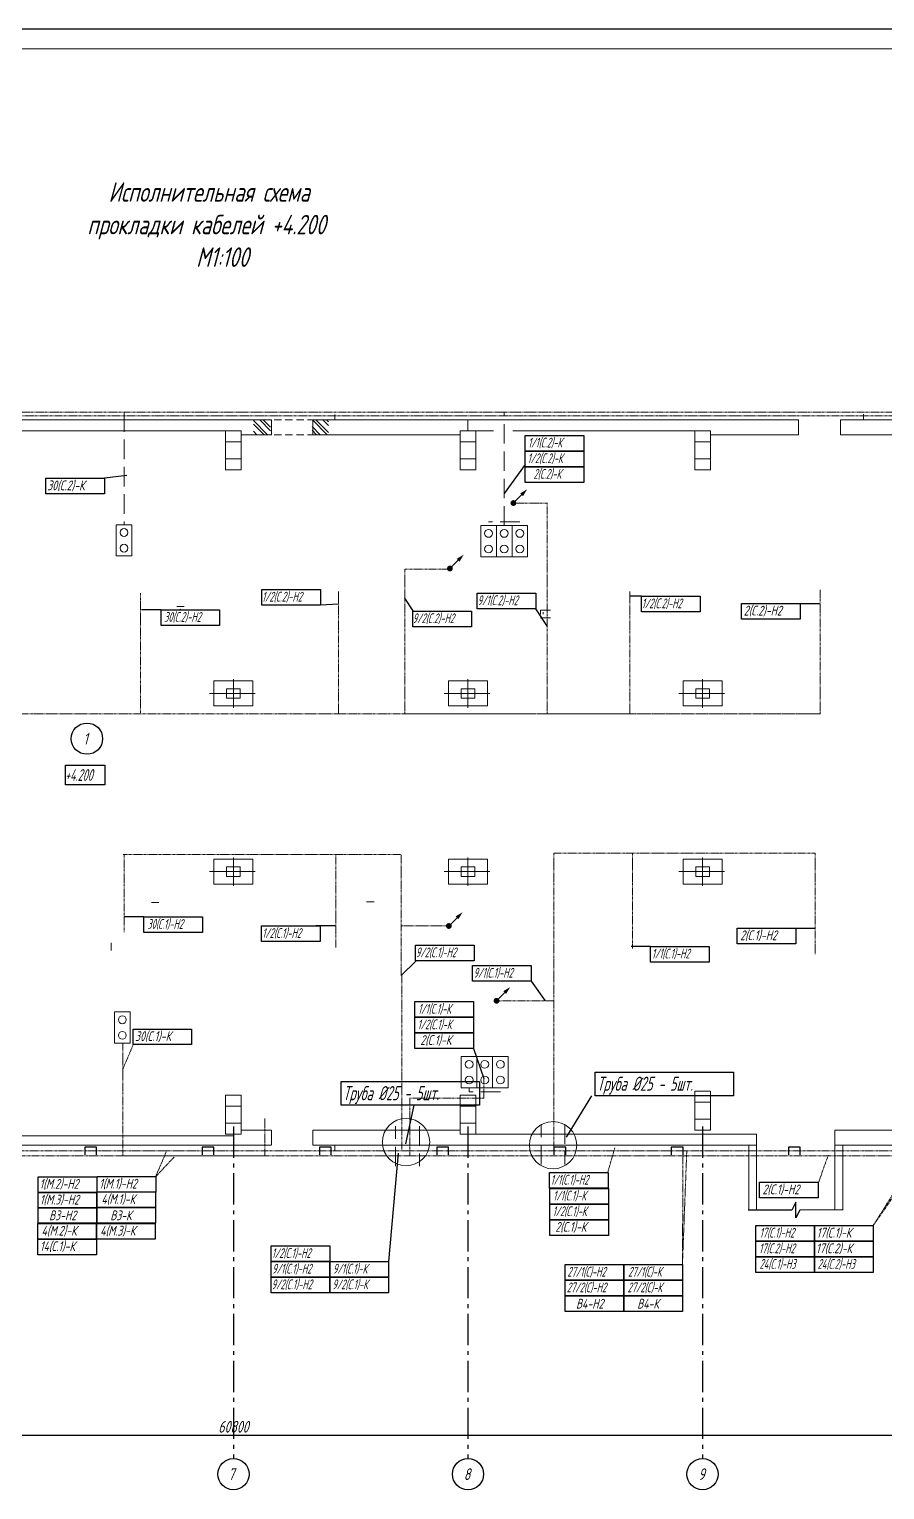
# Model space of a CAD drawing. Header units: millimetres. Extents: x -14296 to 10264, y -13087 to -5602.
# Drawn here: x -7569 to -7350.2, y -6954.9 to -6581.1 of the extents above; entities that cross this region are included whole.
import ezdxf

# ---------------------------------------------------------------- set-up
doc = ezdxf.new("R2010")
doc.units = ezdxf.units.MM
for name, pattern in [('CENTER2', [1.125, 0.75, -0.125, 0.125, -0.125]), ('gost5', [7, 5, -2, 0]), ('gost6', [12, 8, -1.5, 1, -1.5]), ('HIDDEN2', [4.7625, 3.175, -1.5875]), ('PHANTOM2', [1.25, 0.625, -0.125, 0.125, -0.125, 0.125, -0.125])]:
    doc.linetypes.add(name, pattern=pattern)
for name, color, linetype, lineweight in [('КаБель контрольный (Вновь)', 142, 'gost5', 15), ('КаБель силовой (Вновь)', 1, 'Continuous', 15), ('Линия выноска', 137, 'Continuous', 25), ('Осевая', 4, 'gost6', 25), ('Размерная', 4, 'Continuous', 25), ('Рамка толстая', 7, 'Continuous', 15), ('Рамка тонкая', 5, 'Continuous', 25), ('Строительный', 251, 'Continuous', 13), ('Текст', 7, 'Continuous', 20), ('Технологическое', 156, 'Continuous', 18), ('Эл. аппараты (Вновь)', 93, 'Continuous', 15), ('ЭлектрооБорудование (Вновь)', 160, 'Continuous', 15)]:
    doc.layers.add(name, color=color, linetype=linetype, lineweight=lineweight)
doc.styles.add('Simplex', font='simplex.shx', dxfattribs={"width": 0.7, "oblique": 15})

msp = doc.modelspace()

# ---------------------------------------------------------------- hatches: boundary and pattern name
at = {"layer": 'КаБель силовой (Вновь)', "true_color": 0x000000}
for points in [[(-7445.93391, -6702.39112, 1), (-7444.43391, -6702.39112, 1)], [(-7462.17057, -6719.14496, 1), (-7460.67057, -6719.14496, 1)], [(-7462.43654, -6810.63322, 1), (-7460.93654, -6810.63322, 1)], [(-7450.24513, -6829.7743, 1), (-7448.74513, -6829.7743, 1)]]:
    msp.add_hatch(color=18, dxfattribs=at).paths.add_polyline_path(points)

# ---------------------------------------------------------------- linework, layer by layer
at = {"layer": 'КаБель контрольный (Вновь)', "color": 18, "true_color": 0x000000}
for p, q in [((-7544.7677, -6679.13291), (-7544.7677, -6707.93291)), ((-7447.53409, -6708.15942), (-7447.53409, -6679.3237)), ((-7443.53409, -6707.15942), (-7451.53409, -6707.15942)), ((-7456.50262, -6853.03931), (-7456.50262, -6852.03931)), ((-7448.50262, -6853.03931), (-7456.50262, -6853.03931))]:
    msp.add_line(p, q, dxfattribs=at)
at = {"layer": 'КаБель контрольный (Вновь)', "color": 18, "linetype": 'PHANTOM2', "lineweight": 15, "true_color": 0x000000}
msp.add_line((-7721.98347, -6869.42002), (-7207.74666, -6869.42002), dxfattribs=at)
at = {"layer": 'КаБель силовой (Вновь)', "color": 18, "true_color": 0x000000}
for p, q in [((-7443.08757, -6700.28479), (-7445.20889, -6702.40611)), ((-7459.32423, -6717.03863), (-7461.44555, -6719.15995)), ((-7459.5902, -6808.52689), (-7461.71152, -6810.64821)), ((-7447.39879, -6827.66796), (-7449.52011, -6829.78928))]:
    msp.add_line(p, q, dxfattribs=at)
at = {"layer": 'КаБель силовой (Вновь)', "color": 18, "linetype": 'gost5', "true_color": 0x000000}
for p, q in [((-7475.30187, -6872.13407), (-7475.30187, -6861.88156)), ((-7469.22146, -6861.88156), (-7469.22146, -6872.13407)), ((-7438.06085, -6871.64048), (-7438.06085, -6861.38797)), ((-7431.98044, -6861.38797), (-7431.98044, -6871.64048))]:
    msp.add_line(p, q, dxfattribs=at)
at = {"layer": 'КаБель силовой (Вновь)', "color": 18, "linetype": 'PHANTOM2', "lineweight": 15, "true_color": 0x000000}
msp.add_line((-7756.1571, -6868.14524), (-7208.70775, -6868.14524), dxfattribs=at)
at = {"layer": 'КаБель силовой (Вновь)', "color": 18, "true_color": 0x000000}
for points in [[(-7443.44112, -6699.93123), (-7442.73402, -6700.63834), (-7441.67336, -6698.87057)], [(-7459.67778, -6716.68508), (-7458.97068, -6717.39218), (-7457.91002, -6715.62442)], [(-7459.94376, -6808.17333), (-7459.23665, -6808.88044), (-7458.17599, -6807.11267)], [(-7447.75234, -6827.31441), (-7447.04524, -6828.02152), (-7445.98458, -6826.25375)]]:
    msp.add_solid(points, dxfattribs=at)
at = {"layer": 'Линия выноска', "color": 18, "true_color": 0x000000}
for p, q in [((-7442.15094, -6692.52476), (-7447.53409, -6699.97034)), ((-7544.08712, -6695.36899), (-7549.7677, -6696.04956)), ((-7489.92068, -6728.29838), (-7494.50235, -6728.53077)), ((-7470.78431, -6730.01135), (-7472.93559, -6726.7553)), ((-7412.36815, -6726.23932), (-7415.36815, -6726.23932)), ((-7371.84969, -6728.09954), (-7366.84969, -6728.09954)), ((-7535.31316, -6729.72017), (-7540.31316, -6729.72017)), ((-7436.44052, -6734.02641), (-7439.45923, -6729.45747)), ((-7539.73807, -6808.29533), (-7544.73807, -6808.29533)), ((-7490.68038, -6810.61469), (-7495.68038, -6810.61469)), ((-7372.93837, -6811.19569), (-7367.93837, -6811.19569)), ((-7410.07373, -6815.86836), (-7415.07373, -6815.86836)), ((-7473.9104, -6823.33536), (-7470.09773, -6819.61131)), ((-7440.63622, -6824.78906), (-7437.04793, -6829.80706)), ((-7455.40457, -6841.99647), (-7452.71924, -6849.62477)), ((-7474.61226, -6868.77397), (-7477.14779, -6896.52066))]:
    msp.add_line(p, q, dxfattribs=at)
at = {"layer": 'Линия выноска', "color": 18, "linetype": 'PHANTOM2', "lineweight": 15, "true_color": 0x000000}
for p, q in [((-7545.12356, -6847.34515), (-7542.39829, -6840.97793)), ((-7536.67802, -6874.75698), (-7533.95276, -6868.38975)), ((-7536.67802, -6874.75698), (-7531.90639, -6869.70394)), ((-7421.02243, -6873.62985), (-7419.22436, -6867.43685)), ((-7401.93325, -6897.30335), (-7400.83051, -6868.20486)), ((-7401.79379, -6869.42002), (-7401.93325, -6897.30335)), ((-7367.10846, -6876.26915), (-7364.6289, -6869.22086)), ((-7353.13985, -6887.30668), (-7339.99569, -6868.36177)), ((-7353.13985, -6887.30668), (-7341.79379, -6869.27272))]:
    msp.add_line(p, q, dxfattribs=at)
at = {"layer": 'Осевая', "color": 18, "true_color": 0x000000}
for p, q in [((-7516.79379, -6861.92931), (-7516.79379, -6946.92931)), ((-7456.79379, -6861.92931), (-7456.79379, -6946.92931)), ((-7396.79379, -6861.92931), (-7396.79379, -6946.92931))]:
    msp.add_line(p, q, dxfattribs=at)
at = {"layer": 'Размерная', "color": 18, "true_color": 0x000000}
msp.add_line((-7820.79379, -6940.92931), (-7212.79379, -6940.92931), dxfattribs=at)
at = {"layer": 'Рамка толстая', "color": 18, "true_color": 0x000000}
msp.add_line((-7109.05258, -6586.11996), (-7925.05258, -6586.11996), dxfattribs=at)
at = {"layer": 'Рамка толстая', "color": 18, "linetype": 'PHANTOM2', "lineweight": 15, "true_color": 0x000000}
for p, q in [((-7826.20327, -6679.13716), (-7266.8568, -6679.13716)), ((-7825.09981, -6680.09606), (-7247.13776, -6680.09606)), ((-7436.53578, -6756.36164), (-7436.53578, -6702.30666)), ((-7436.63351, -6702.45834), (-7445.2646, -6702.45834)), ((-7472.93559, -6756.36164), (-7472.93559, -6719.27799)), ((-7472.93559, -6719.27799), (-7461.29467, -6719.27799)), ((-7366.73236, -6756.36164), (-7366.73236, -6724.60056)), ((-7540.54566, -6725.46023), (-7540.54566, -6756.36164)), ((-7489.92068, -6725.0016), (-7489.92068, -6756.36164)), ((-7415.36812, -6725.0016), (-7415.36812, -6756.36164)), ((-7628.63928, -6756.36164), (-7366.73236, -6756.36164)), ((-7366.73236, -6756.36164), (-7472.93559, -6756.36164)), ((-7472.93559, -6756.36164), (-7442.10263, -6756.36164)), ((-7434.79379, -6791.99845), (-7434.79379, -6868.14524)), ((-7434.79379, -6791.99845), (-7367.96944, -6791.99845)), ((-7434.79379, -6791.99845), (-7410.9468, -6791.99845)), ((-7434.79379, -6791.99845), (-7434.79379, -6829.80706)), ((-7414.73473, -6791.99845), (-7414.73473, -6816.43021)), ((-7367.96944, -6791.99845), (-7367.96944, -6817.86986)), ((-7474.0972, -6792.33831), (-7545.06966, -6792.33831)), ((-7544.73812, -6792.33831), (-7544.73812, -6812.29536)), ((-7490.5553, -6816.10424), (-7490.5553, -6792.33831)), ((-7473.9104, -6823.33536), (-7473.9104, -6792.33831)), ((-7473.9104, -6823.33536), (-7473.9104, -6810.63462)), ((-7473.9104, -6810.63462), (-7461.69425, -6810.63462)), ((-7473.72113, -6823.33536), (-7473.72113, -6868.14524)), ((-7434.79379, -6829.80706), (-7449.55232, -6829.80706)), ((-7545.0746, -6840.65837), (-7545.0746, -6869.42002)), ((-7452.71924, -6854.73499), (-7452.71924, -6849.62477)), ((-7452.71924, -6854.73499), (-7471.68737, -6854.73499)), ((-7471.68737, -6854.73499), (-7471.68737, -6869.42002)), ((-7508.73665, -6869.42002), (-7508.73665, -6859.79945)), ((-7545.0746, -6869.42002), (-7508.73665, -6869.42002))]:
    msp.add_line(p, q, dxfattribs=at)
at = {"layer": 'Рамка тонкая', "color": 18, "true_color": 0x000000}
for p, q in [((-7104.05258, -6581.11996), (-7945.05258, -6581.11996)), ((-7442.12867, -6685.10238), (-7427.12867, -6685.10238)), ((-7442.12867, -6689.10238), (-7442.12867, -6685.10238)), ((-7427.12867, -6685.10238), (-7427.12867, -6689.10238)), ((-7442.12867, -6689.10238), (-7427.12867, -6689.10238)), ((-7442.12867, -6693.10238), (-7442.12867, -6689.10238)), ((-7427.12867, -6689.10238), (-7442.12867, -6689.10238)), ((-7427.12867, -6689.10238), (-7427.12867, -6693.10238)), ((-7442.12867, -6693.10238), (-7427.12867, -6693.10238)), ((-7442.12867, -6697.10238), (-7442.12867, -6693.10238)), ((-7427.12867, -6693.10238), (-7442.12867, -6693.10238)), ((-7427.12867, -6693.10238), (-7427.12867, -6697.10238)), ((-7564.7677, -6696.04956), (-7549.7677, -6696.04956)), ((-7564.7677, -6700.04956), (-7564.7677, -6696.04956)), ((-7549.7677, -6696.04956), (-7549.7677, -6700.04956)), ((-7427.12867, -6697.10238), (-7442.12867, -6697.10238)), ((-7549.7677, -6700.04956), (-7564.7677, -6700.04956)), ((-7509.50235, -6724.53077), (-7494.50235, -6724.53077)), ((-7509.50235, -6728.53077), (-7509.50235, -6724.53077)), ((-7494.50235, -6724.53077), (-7494.50235, -6728.53077)), ((-7494.50235, -6728.53077), (-7509.50235, -6728.53077)), ((-7454.45978, -6725.45746), (-7439.45978, -6725.45746)), ((-7454.45978, -6729.45746), (-7454.45978, -6725.45746)), ((-7439.45978, -6725.45746), (-7439.45978, -6729.45746)), ((-7412.36815, -6726.23932), (-7397.36815, -6726.23932)), ((-7412.36815, -6730.23932), (-7412.36815, -6726.23932)), ((-7397.36815, -6726.23932), (-7397.36815, -6730.23932)), ((-7386.84969, -6728.09954), (-7371.84969, -6728.09954)), ((-7386.84969, -6732.09954), (-7386.84969, -6728.09954)), ((-7371.84969, -6728.09954), (-7371.84969, -6732.09954)), ((-7535.31316, -6729.72017), (-7520.31316, -6729.72017)), ((-7535.31316, -6733.72017), (-7535.31316, -6729.72017)), ((-7520.31316, -6729.72017), (-7520.31316, -6733.72017)), ((-7470.91788, -6730.05851), (-7455.91788, -6730.05851)), ((-7470.91788, -6734.05851), (-7470.91788, -6730.05851)), ((-7455.91788, -6730.05851), (-7455.91788, -6734.05851)), ((-7439.45978, -6729.45746), (-7454.45978, -6729.45746)), ((-7397.36815, -6730.23932), (-7412.36815, -6730.23932)), ((-7371.84969, -6732.09954), (-7386.84969, -6732.09954)), ((-7520.31316, -6733.72017), (-7535.31316, -6733.72017)), ((-7455.91788, -6734.05851), (-7470.91788, -6734.05851)), ((-7559.72042, -6769.48586), (-7549.72042, -6769.48586)), ((-7559.72042, -6774.48586), (-7559.72042, -6769.48586)), ((-7549.72042, -6769.48586), (-7549.72042, -6774.48586)), ((-7549.72042, -6774.48586), (-7559.72042, -6774.48586)), ((-7539.73807, -6808.29533), (-7524.73807, -6808.29533)), ((-7539.73807, -6812.29533), (-7539.73807, -6808.29533)), ((-7524.73807, -6808.29533), (-7524.73807, -6812.29533)), ((-7509.6004, -6810.61469), (-7494.6004, -6810.61469)), ((-7509.6004, -6814.61469), (-7509.6004, -6810.61469)), ((-7494.6004, -6810.61469), (-7494.6004, -6814.61469)), ((-7524.73807, -6812.29533), (-7539.73807, -6812.29533)), ((-7387.93837, -6811.19569), (-7372.93837, -6811.19569)), ((-7387.93837, -6815.19569), (-7387.93837, -6811.19569)), ((-7372.93837, -6811.19569), (-7372.93837, -6815.19569)), ((-7494.6004, -6814.61469), (-7509.6004, -6814.61469)), ((-7470.25231, -6815.55838), (-7455.25231, -6815.55838)), ((-7470.25231, -6819.55838), (-7470.25231, -6815.55838)), ((-7455.25231, -6815.55838), (-7455.25231, -6819.55838)), ((-7410.07373, -6815.86836), (-7395.07373, -6815.86836)), ((-7410.07373, -6819.86836), (-7410.07373, -6815.86836)), ((-7395.07373, -6815.86836), (-7395.07373, -6819.86836)), ((-7372.93837, -6815.19569), (-7387.93837, -6815.19569)), ((-7455.25231, -6819.55838), (-7470.25231, -6819.55838)), ((-7455.63622, -6820.78906), (-7440.63622, -6820.78906)), ((-7455.63622, -6824.78906), (-7455.63622, -6820.78906)), ((-7440.63622, -6820.78906), (-7440.63622, -6824.78906)), ((-7395.07373, -6819.86836), (-7410.07373, -6819.86836)), ((-7440.63622, -6824.78906), (-7455.63622, -6824.78906)), ((-7470.40457, -6829.99647), (-7455.40457, -6829.99647)), ((-7470.40457, -6833.99647), (-7470.40457, -6829.99647)), ((-7455.40457, -6829.99647), (-7455.40457, -6833.99647)), ((-7470.40457, -6833.99647), (-7455.40457, -6833.99647)), ((-7470.40457, -6837.99647), (-7470.40457, -6833.99647)), ((-7455.40457, -6833.99647), (-7470.40457, -6833.99647)), ((-7455.40457, -6833.99647), (-7455.40457, -6837.99647)), ((-7542.47546, -6837.00648), (-7527.47546, -6837.00648)), ((-7542.47546, -6841.00648), (-7542.47546, -6837.00648)), ((-7527.47546, -6837.00648), (-7527.47546, -6841.00648)), ((-7470.40457, -6837.99647), (-7455.40457, -6837.99647)), ((-7470.40457, -6841.99647), (-7470.40457, -6837.99647)), ((-7455.40457, -6837.99647), (-7470.40457, -6837.99647)), ((-7455.40457, -6837.99647), (-7455.40457, -6841.99647)), ((-7527.47546, -6841.00648), (-7542.47546, -6841.00648)), ((-7455.40457, -6841.99647), (-7470.40457, -6841.99647)), ((-7424.25206, -6848.02613), (-7388.84451, -6848.02613)), ((-7424.25206, -6854.08163), (-7424.25206, -6848.02613)), ((-7388.84451, -6848.02613), (-7388.84451, -6854.08163)), ((-7489.22531, -6850.44065), (-7453.81776, -6850.44065)), ((-7489.22531, -6856.49615), (-7489.22531, -6850.44065)), ((-7453.81776, -6850.44065), (-7453.81776, -6856.49615)), ((-7431.61674, -6864.66451), (-7425.13904, -6854.08163)), ((-7388.84451, -6854.08163), (-7424.25206, -6854.08163)), ((-7453.81776, -6856.49615), (-7489.22531, -6856.49615)), ((-7472.65724, -6866.41923), (-7470.52699, -6856.49615)), ((-7435.96205, -6873.75683), (-7420.96205, -6873.75683)), ((-7435.96205, -6877.75683), (-7435.96205, -6873.75683)), ((-7420.96205, -6873.75683), (-7420.96205, -6877.75683)), ((-7566.77175, -6874.82304), (-7551.77175, -6874.82304)), ((-7566.77175, -6878.82304), (-7566.77175, -6874.82304)), ((-7551.77175, -6874.82304), (-7551.77175, -6878.82304)), ((-7551.67802, -6874.75698), (-7536.67802, -6874.75698)), ((-7551.67802, -6878.75698), (-7551.67802, -6874.75698)), ((-7536.67802, -6874.75698), (-7536.67802, -6878.75698)), ((-7420.96205, -6877.75683), (-7435.96205, -6877.75683)), ((-7435.86419, -6877.82221), (-7420.86419, -6877.82221)), ((-7435.86419, -6881.82221), (-7435.86419, -6877.82221)), ((-7420.86419, -6877.82221), (-7420.86419, -6881.82221)), ((-7382.2348, -6876.2241), (-7367.2348, -6876.2241)), ((-7382.2348, -6880.2241), (-7382.2348, -6876.2241)), ((-7367.2348, -6876.2241), (-7367.2348, -6880.2241)), ((-7551.77175, -6878.82304), (-7566.77175, -6878.82304)), ((-7566.70288, -6878.85051), (-7551.70288, -6878.85051)), ((-7566.70288, -6882.85051), (-7566.70288, -6878.85051)), ((-7551.7117, -6878.69677), (-7536.7117, -6878.69677)), ((-7551.7117, -6882.69677), (-7551.7117, -6878.69677)), ((-7551.70288, -6878.85051), (-7551.70288, -6882.85051)), ((-7536.67802, -6878.75698), (-7551.67802, -6878.75698)), ((-7536.7117, -6878.69677), (-7536.7117, -6882.69677)), ((-7435.86419, -6881.82221), (-7420.86419, -6881.82221)), ((-7435.86419, -6885.82221), (-7435.86419, -6881.82221)), ((-7420.86419, -6881.82221), (-7435.86419, -6881.82221)), ((-7420.86419, -6881.82221), (-7420.86419, -6885.82221)), ((-7367.2348, -6880.2241), (-7382.2348, -6880.2241)), ((-7566.7117, -6882.69677), (-7551.7117, -6882.69677)), ((-7566.7117, -6886.69677), (-7566.7117, -6882.69677)), ((-7551.70288, -6882.85051), (-7566.70288, -6882.85051)), ((-7551.7117, -6882.69677), (-7536.7117, -6882.69677)), ((-7551.7117, -6886.69677), (-7551.7117, -6882.69677)), ((-7551.7117, -6882.69677), (-7551.7117, -6886.69677)), ((-7536.7117, -6882.69677), (-7551.7117, -6882.69677)), ((-7536.7117, -6882.69677), (-7536.7117, -6886.69677)), ((-7566.84582, -6886.79646), (-7551.84582, -6886.79646)), ((-7566.84582, -6890.79646), (-7566.84582, -6886.79646)), ((-7551.7117, -6886.69677), (-7566.7117, -6886.69677)), ((-7551.84582, -6886.79646), (-7536.84582, -6886.79646)), ((-7551.84582, -6890.79646), (-7551.84582, -6886.79646)), ((-7551.84582, -6886.79646), (-7551.84582, -6890.79646)), ((-7536.7117, -6886.69677), (-7551.7117, -6886.69677)), ((-7536.84582, -6886.79646), (-7536.84582, -6890.79646)), ((-7435.86419, -6885.82221), (-7420.86419, -6885.82221)), ((-7435.86419, -6889.82221), (-7435.86419, -6885.82221)), ((-7420.86419, -6885.82221), (-7435.86419, -6885.82221)), ((-7420.86419, -6885.82221), (-7420.86419, -6889.82221)), ((-7383.13985, -6887.30668), (-7368.13985, -6887.30668)), ((-7383.13985, -6891.30668), (-7383.13985, -6887.30668)), ((-7368.13985, -6887.30668), (-7353.13985, -6887.30668)), ((-7368.13985, -6891.30668), (-7368.13985, -6887.30668)), ((-7368.13985, -6887.30668), (-7368.13985, -6891.30668)), ((-7353.13985, -6887.30668), (-7353.13985, -6891.30668)), ((-7551.84582, -6890.79646), (-7566.84582, -6890.79646)), ((-7566.8323, -6890.76972), (-7551.8323, -6890.76972)), ((-7566.8323, -6894.76972), (-7566.8323, -6890.76972)), ((-7536.84582, -6890.79646), (-7551.84582, -6890.79646)), ((-7551.8323, -6890.76972), (-7551.8323, -6894.76972)), ((-7507.14781, -6892.52067), (-7492.14781, -6892.52067)), ((-7507.14781, -6896.52067), (-7507.14781, -6892.52067)), ((-7492.14781, -6892.52067), (-7492.14781, -6896.52067)), ((-7420.86419, -6889.82221), (-7435.86419, -6889.82221)), ((-7368.13985, -6891.30668), (-7383.13985, -6891.30668)), ((-7383.13985, -6891.30668), (-7368.13985, -6891.30668)), ((-7383.13985, -6895.30668), (-7383.13985, -6891.30668)), ((-7353.13985, -6891.30668), (-7368.13985, -6891.30668)), ((-7368.13985, -6891.30668), (-7353.13985, -6891.30668)), ((-7368.13985, -6895.30668), (-7368.13985, -6891.30668)), ((-7368.13985, -6891.30668), (-7368.13985, -6895.30668)), ((-7353.13985, -6891.30668), (-7353.13985, -6895.30668)), ((-7551.8323, -6894.76972), (-7566.8323, -6894.76972)), ((-7492.14781, -6896.52067), (-7507.14781, -6896.52067)), ((-7507.14779, -6896.52066), (-7492.14779, -6896.52066)), ((-7507.14779, -6900.52066), (-7507.14779, -6896.52066)), ((-7492.14779, -6896.52066), (-7477.14779, -6896.52066)), ((-7492.14779, -6900.52066), (-7492.14779, -6896.52066)), ((-7492.14779, -6896.52066), (-7492.14779, -6900.52066)), ((-7477.14779, -6896.52066), (-7477.14779, -6900.52066)), ((-7383.13985, -6895.30668), (-7368.13985, -6895.30668)), ((-7383.13985, -6899.30668), (-7383.13985, -6895.30668)), ((-7368.13985, -6895.30668), (-7383.13985, -6895.30668)), ((-7368.13985, -6895.30668), (-7353.13985, -6895.30668)), ((-7368.13985, -6899.30668), (-7368.13985, -6895.30668)), ((-7368.13985, -6895.30668), (-7368.13985, -6899.30668)), ((-7353.13985, -6895.30668), (-7368.13985, -6895.30668)), ((-7353.13985, -6895.30668), (-7353.13985, -6899.30668)), ((-7431.93325, -6897.30335), (-7416.93325, -6897.30335)), ((-7431.93325, -6901.30335), (-7431.93325, -6897.30335)), ((-7416.93325, -6897.30335), (-7401.93325, -6897.30335)), ((-7416.93325, -6901.30335), (-7416.93325, -6897.30335)), ((-7416.93325, -6897.30335), (-7416.93325, -6901.30335)), ((-7401.93325, -6897.30335), (-7401.93325, -6901.30335)), ((-7368.13985, -6899.30668), (-7383.13985, -6899.30668)), ((-7353.13985, -6899.30668), (-7368.13985, -6899.30668)), ((-7492.14779, -6900.52066), (-7507.14779, -6900.52066)), ((-7507.14779, -6900.52066), (-7492.14779, -6900.52066)), ((-7507.14779, -6904.52066), (-7507.14779, -6900.52066)), ((-7477.14779, -6900.52066), (-7492.14779, -6900.52066)), ((-7492.14779, -6900.52066), (-7477.14779, -6900.52066)), ((-7492.14779, -6904.52066), (-7492.14779, -6900.52066)), ((-7492.14779, -6900.52066), (-7492.14779, -6904.52066)), ((-7477.14779, -6900.52066), (-7477.14779, -6904.52066)), ((-7416.93325, -6901.30335), (-7431.93325, -6901.30335)), ((-7431.93325, -6901.30335), (-7416.93325, -6901.30335)), ((-7431.93325, -6905.30335), (-7431.93325, -6901.30335)), ((-7401.93325, -6901.30335), (-7416.93325, -6901.30335)), ((-7416.93325, -6901.30335), (-7401.93325, -6901.30335)), ((-7416.93325, -6905.30335), (-7416.93325, -6901.30335)), ((-7416.93325, -6901.30335), (-7416.93325, -6905.30335)), ((-7401.93325, -6901.30335), (-7401.93325, -6905.30335)), ((-7492.14779, -6904.52066), (-7507.14779, -6904.52066)), ((-7477.14779, -6904.52066), (-7492.14779, -6904.52066)), ((-7431.93325, -6905.30335), (-7416.93325, -6905.30335)), ((-7431.93325, -6909.30335), (-7431.93325, -6905.30335)), ((-7416.93325, -6905.30335), (-7431.93325, -6905.30335)), ((-7416.93325, -6905.30335), (-7401.93325, -6905.30335)), ((-7416.93325, -6909.30335), (-7416.93325, -6905.30335)), ((-7416.93325, -6905.30335), (-7416.93325, -6909.30335)), ((-7401.93325, -6905.30335), (-7416.93325, -6905.30335)), ((-7401.93325, -6905.30335), (-7401.93325, -6909.30335)), ((-7416.93325, -6909.30335), (-7431.93325, -6909.30335)), ((-7401.93325, -6909.30335), (-7416.93325, -6909.30335))]:
    msp.add_line(p, q, dxfattribs=at)
at = {"layer": 'Рамка тонкая', "color": 18, "lineweight": 30, "true_color": 0x000000}
for p, q in [((-7551.79379, -6867.22931), (-7554.79379, -6867.22931)), ((-7554.79379, -6867.22931), (-7554.79379, -6869.22931)), ((-7551.79379, -6869.22931), (-7551.79379, -6867.22931)), ((-7521.79379, -6867.22931), (-7524.79379, -6867.22931)), ((-7524.79379, -6867.22931), (-7524.79379, -6869.22931)), ((-7521.79379, -6869.22931), (-7521.79379, -6867.22931)), ((-7491.79379, -6867.22931), (-7494.79379, -6867.22931)), ((-7494.79379, -6867.22931), (-7494.79379, -6869.22931)), ((-7491.79379, -6869.22931), (-7491.79379, -6867.22931)), ((-7461.79379, -6867.22931), (-7464.79379, -6867.22931)), ((-7464.79379, -6867.22931), (-7464.79379, -6869.22931)), ((-7461.79379, -6869.22931), (-7461.79379, -6867.22931)), ((-7431.79379, -6867.22931), (-7434.79379, -6867.22931)), ((-7434.79379, -6867.22931), (-7434.79379, -6869.22931)), ((-7431.79379, -6869.22931), (-7431.79379, -6867.22931)), ((-7401.79379, -6867.22931), (-7404.79379, -6867.22931)), ((-7404.79379, -6867.22931), (-7404.79379, -6869.22931)), ((-7401.79379, -6869.22931), (-7401.79379, -6867.22931)), ((-7371.79379, -6867.22931), (-7374.79379, -6867.22931)), ((-7374.79379, -6867.22931), (-7374.79379, -6869.22931)), ((-7371.79379, -6869.22931), (-7371.79379, -6867.22931))]:
    msp.add_line(p, q, dxfattribs=at)
at = {"layer": 'Рамка тонкая', "color": 18, "ltscale": 100, "true_color": 0x000000}
for p, q in [((-7372.94965, -6881.3573), (-7373.93844, -6883.36287)), ((-7372.92725, -6885.35724), (-7372.94965, -6881.3573)), ((-7373.93844, -6883.36287), (-7385.11446, -6883.4013)), ((-7371.93847, -6883.35167), (-7372.92725, -6885.35724)), ((-7361.11446, -6883.32103), (-7371.93847, -6883.35167))]:
    msp.add_line(p, q, dxfattribs=at)
at = {"layer": 'Рамка тонкая', "color": 18, "true_color": 0x000000}
for centre in [(-7554.2566, -6762.6957), (-7516.79379, -6950.92931), (-7456.79379, -6950.92931), (-7396.79379, -6950.92931)]:
    msp.add_circle(centre, 4, dxfattribs=at)
at = {"layer": 'Строительный', "color": 18, "true_color": 0x000000}
for p, q in [((-7490.85522, -6679.6949), (-7490.85522, -6681.12931)), ((-7355.59133, -6679.66696), (-7355.59133, -6681.12931)), ((-7507.09284, -6681.11784), (-7636.79379, -6681.12931)), ((-7507.09284, -6681.11784), (-7507.09284, -6684.91784)), ((-7372.28705, -6681.10592), (-7496.49284, -6681.11784)), ((-7496.49284, -6681.11784), (-7496.49284, -6684.91784)), ((-7456.79379, -6681.124), (-7456.79379, -6683.92931)), ((-7372.28705, -6681.10592), (-7372.28705, -6684.90592)), ((-7361.49379, -6681.12931), (-7361.49379, -6684.92931)), ((-7514.79379, -6683.92931), (-7583.31244, -6683.92931)), ((-7514.79379, -6683.92931), (-7518.79379, -6683.92931)), ((-7518.79379, -6683.92931), (-7518.79379, -6693.92931)), ((-7518.79379, -6686.75514), (-7514.79379, -6686.75514)), ((-7514.79379, -6693.92931), (-7514.79379, -6683.92931)), ((-7507.09284, -6684.91784), (-7514.79379, -6684.91852)), ((-7458.79379, -6684.91422), (-7496.49284, -6684.91784)), ((-7454.79379, -6683.92931), (-7458.79379, -6683.92931)), ((-7458.79379, -6683.92931), (-7458.79379, -6693.92931)), ((-7458.79379, -6686.75514), (-7454.79379, -6686.75514)), ((-7450.27518, -6683.92931), (-7456.79379, -6683.92931)), ((-7454.79379, -6693.92931), (-7454.79379, -6683.92931)), ((-7394.79379, -6683.92931), (-7445.31241, -6683.92931)), ((-7394.79379, -6683.92931), (-7398.79379, -6683.92931)), ((-7398.79379, -6683.92931), (-7398.79379, -6693.92931)), ((-7394.79379, -6683.92931), (-7398.79379, -6683.92931)), ((-7398.79379, -6686.75514), (-7394.79379, -6686.75514)), ((-7394.79379, -6693.92931), (-7394.79379, -6683.92931)), ((-7372.28705, -6684.90592), (-7394.79379, -6684.90808)), ((-7518.79379, -6691.10348), (-7514.79379, -6691.10348)), ((-7458.79379, -6691.10348), (-7454.79379, -6691.10348)), ((-7398.79379, -6691.10348), (-7394.79379, -6691.10348)), ((-7518.79379, -6693.92931), (-7514.79379, -6693.92931)), ((-7458.79379, -6693.92931), (-7454.79379, -6693.92931)), ((-7398.79379, -6693.92931), (-7394.79379, -6693.92931)), ((-7398.79379, -6693.92931), (-7394.79379, -6693.92931)), ((-7521.79379, -6747.92931), (-7521.79379, -6754.32931)), ((-7511.79379, -6747.92931), (-7521.79379, -6747.92931)), ((-7518.54379, -6749.92931), (-7515.59379, -6749.92931)), ((-7518.54379, -6749.92931), (-7518.54379, -6752.32931)), ((-7515.04379, -6749.92931), (-7518.49379, -6749.92931)), ((-7516.79379, -6747.46395), (-7516.79379, -6754.79269)), ((-7515.04379, -6749.92931), (-7515.04379, -6752.32931)), ((-7511.79379, -6747.92931), (-7511.79379, -6754.32931)), ((-7461.79379, -6747.92931), (-7461.79379, -6754.32931)), ((-7451.79379, -6747.92931), (-7461.79379, -6747.92931)), ((-7458.54379, -6749.92931), (-7455.59379, -6749.92931)), ((-7458.54379, -6749.92931), (-7458.54379, -6752.32931)), ((-7455.04379, -6749.92931), (-7458.49379, -6749.92931)), ((-7456.79379, -6747.46395), (-7456.79379, -6754.79269)), ((-7455.04379, -6749.92931), (-7455.04379, -6752.32931)), ((-7451.79379, -6747.92931), (-7451.79379, -6754.32931)), ((-7401.79379, -6747.92931), (-7401.79379, -6754.32931)), ((-7391.79379, -6747.92931), (-7401.79379, -6747.92931)), ((-7398.54379, -6749.92931), (-7395.59379, -6749.92931)), ((-7398.54379, -6749.92931), (-7398.54379, -6752.32931)), ((-7395.04379, -6749.92931), (-7398.49379, -6749.92931)), ((-7396.79379, -6747.46395), (-7396.79379, -6754.79269)), ((-7395.04379, -6749.92931), (-7395.04379, -6752.32931)), ((-7391.79379, -6747.92931), (-7391.79379, -6754.32931)), ((-7511.2045, -6751.12931), (-7522.89426, -6751.12931)), ((-7511.79379, -6754.32931), (-7521.79379, -6754.32931)), ((-7515.09379, -6752.32931), (-7518.54379, -6752.32931)), ((-7515.04379, -6752.32931), (-7517.99379, -6752.32931)), ((-7451.2045, -6751.12931), (-7462.89426, -6751.12931)), ((-7451.79379, -6754.32931), (-7461.79379, -6754.32931)), ((-7455.09379, -6752.32931), (-7458.54379, -6752.32931)), ((-7455.04379, -6752.32931), (-7457.99379, -6752.32931)), ((-7391.2045, -6751.12931), (-7402.89426, -6751.12931)), ((-7391.79379, -6754.32931), (-7401.79379, -6754.32931)), ((-7395.09379, -6752.32931), (-7398.54379, -6752.32931)), ((-7395.04379, -6752.32931), (-7397.99379, -6752.32931)), ((-7521.79379, -6799.92931), (-7521.79379, -6793.52931)), ((-7511.79379, -6793.52931), (-7521.79379, -6793.52931)), ((-7518.54379, -6797.92931), (-7518.54379, -6795.52931)), ((-7515.09379, -6795.52931), (-7518.54379, -6795.52931)), ((-7515.04379, -6795.52931), (-7517.99379, -6795.52931)), ((-7516.79379, -6800.39466), (-7516.79379, -6793.06592)), ((-7515.04379, -6797.92931), (-7515.04379, -6795.52931)), ((-7511.79379, -6799.92931), (-7511.79379, -6793.52931)), ((-7461.79379, -6799.92931), (-7461.79379, -6793.52931)), ((-7451.79379, -6793.52931), (-7461.79379, -6793.52931)), ((-7458.54379, -6797.92931), (-7458.54379, -6795.52931)), ((-7455.09379, -6795.52931), (-7458.54379, -6795.52931)), ((-7455.04379, -6795.52931), (-7457.99379, -6795.52931)), ((-7456.79379, -6800.39466), (-7456.79379, -6793.06592)), ((-7455.04379, -6797.92931), (-7455.04379, -6795.52931)), ((-7451.79379, -6799.92931), (-7451.79379, -6793.52931)), ((-7401.79379, -6799.92931), (-7401.79379, -6793.52931)), ((-7391.79379, -6793.52931), (-7401.79379, -6793.52931)), ((-7398.54379, -6797.92931), (-7398.54379, -6795.52931)), ((-7395.09379, -6795.52931), (-7398.54379, -6795.52931)), ((-7395.04379, -6795.52931), (-7397.99379, -6795.52931)), ((-7396.79379, -6800.39466), (-7396.79379, -6793.06592)), ((-7395.04379, -6797.92931), (-7395.04379, -6795.52931)), ((-7391.79379, -6799.92931), (-7391.79379, -6793.52931)), ((-7511.2045, -6796.72931), (-7522.89426, -6796.72931)), ((-7518.54379, -6797.92931), (-7515.59379, -6797.92931)), ((-7515.04379, -6797.92931), (-7518.49379, -6797.92931)), ((-7451.2045, -6796.72931), (-7462.89426, -6796.72931)), ((-7458.54379, -6797.92931), (-7455.59379, -6797.92931)), ((-7455.04379, -6797.92931), (-7458.49379, -6797.92931)), ((-7391.2045, -6796.72931), (-7402.89426, -6796.72931)), ((-7398.54379, -6797.92931), (-7395.59379, -6797.92931)), ((-7395.04379, -6797.92931), (-7398.49379, -6797.92931)), ((-7511.79379, -6799.92931), (-7521.79379, -6799.92931)), ((-7451.79379, -6799.92931), (-7461.79379, -6799.92931)), ((-7391.79379, -6799.92931), (-7401.79379, -6799.92931)), ((-7490.85522, -6868.16372), (-7490.85522, -6866.72931))]:
    msp.add_line(p, q, dxfattribs=at)
at = {"layer": 'Строительный', "color": 18, "linetype": 'Continuous', "true_color": 0x000000}
for p, q in [((-7511.68988, -6681.30066), (-7508.07276, -6684.91779)), ((-7511.68988, -6682.19869), (-7508.97078, -6684.91779)), ((-7510.07671, -6681.11779), (-7507.28988, -6683.90461)), ((-7509.17868, -6681.11779), (-7507.28988, -6683.00658)), ((-7507.38263, -6681.11779), (-7507.28988, -6681.21053)), ((-7496.68988, -6682.83028), (-7494.60237, -6684.91779)), ((-7496.60632, -6681.11779), (-7492.80632, -6684.91779)), ((-7495.70829, -6681.11779), (-7492.48916, -6684.33692)), ((-7493.91224, -6681.11779), (-7492.48916, -6682.54087)), ((-7493.01422, -6681.11779), (-7492.48916, -6681.64284)), ((-7511.68988, -6683.99474), (-7510.76683, -6684.91779)), ((-7511.68988, -6684.89276), (-7511.66486, -6684.91779)), ((-7496.68988, -6683.7283), (-7495.5004, -6684.91779))]:
    msp.add_line(p, q, dxfattribs=at)
at = {"layer": 'Строительный', "color": 18, "linetype": 'HIDDEN2', "ltscale": 0.6, "true_color": 0x000000}
for p, q in [((-7495.93322, -6681.11779), (-7507.09284, -6681.11779)), ((-7495.93322, -6684.91779), (-7507.09284, -6684.91784))]:
    msp.add_line(p, q, dxfattribs=at)
at = {"layer": 'Строительный', "color": 18, "ltscale": 100, "true_color": 0x000000}
for p, q in [((-7209.99366, -6681.12931), (-7361.49379, -6681.12931)), ((-7343.79379, -6684.92931), (-7361.49379, -6684.92931)), ((-7514.79379, -6853.92931), (-7518.79379, -6853.92931)), ((-7518.79379, -6853.92931), (-7518.79379, -6863.92931)), ((-7514.79379, -6863.92931), (-7514.79379, -6853.92931)), ((-7454.79379, -6853.92931), (-7458.79379, -6853.92931)), ((-7458.79379, -6853.92931), (-7458.79379, -6863.92931)), ((-7454.79379, -6863.92931), (-7454.79379, -6853.92931)), ((-7394.79379, -6852.92931), (-7398.79379, -6852.92931)), ((-7398.79379, -6852.92931), (-7398.79379, -6862.92931)), ((-7394.79379, -6862.92931), (-7394.79379, -6852.92931)), ((-7518.79379, -6856.75514), (-7514.79379, -6856.75514)), ((-7458.79379, -6856.75514), (-7454.79379, -6856.75514)), ((-7398.79379, -6855.75514), (-7394.79379, -6855.75514)), ((-7518.79379, -6861.10348), (-7514.79379, -6861.10348)), ((-7507.09379, -6862.92931), (-7514.79379, -6862.92931)), ((-7507.09379, -6862.92931), (-7507.09379, -6866.67554)), ((-7458.79379, -6862.92931), (-7496.49379, -6862.92931)), ((-7496.49379, -6862.92931), (-7496.49379, -6866.72931)), ((-7458.79379, -6861.10348), (-7454.79379, -6861.10348)), ((-7398.79379, -6860.10348), (-7394.79379, -6860.10348)), ((-7398.79379, -6862.92931), (-7394.79379, -6862.92931)), ((-7343.79379, -6862.92931), (-7362.94807, -6862.92931)), ((-7362.94807, -6883.32622), (-7362.94807, -6862.92931)), ((-7507.09379, -6866.72931), (-7676.54756, -6866.72931)), ((-7516.79379, -6864.32931), (-7636.79379, -6864.32931)), ((-7518.79379, -6863.92931), (-7514.79379, -6863.92931)), ((-7382.99379, -6866.72931), (-7496.49379, -6866.72931)), ((-7458.79379, -6863.92931), (-7454.79379, -6863.92931)), ((-7454.79379, -6863.92931), (-7456.79379, -6863.92931)), ((-7382.99379, -6863.92931), (-7454.79379, -6863.92931)), ((-7384.99379, -6866.72931), (-7384.99379, -6883.39985)), ((-7382.99379, -6863.92931), (-7382.99379, -6866.72931)), ((-7382.99379, -6883.39401), (-7382.99379, -6863.92931)), ((-7323.09379, -6866.72931), (-7362.94061, -6866.72931)), ((-7360.94061, -6866.72931), (-7362.94061, -6866.72931)), ((-7360.94061, -6866.72931), (-7360.94061, -6883.39985))]:
    msp.add_line(p, q, dxfattribs=at)
at = {"layer": 'Технологическое', "color": 18, "true_color": 0x000000}
for p, q in [((-7529.41122, -6728.88926), (-7531.31122, -6728.88926)), ((-7537.74379, -6804.62931), (-7535.84379, -6804.62931)), ((-7548.09379, -6814.97931), (-7548.09379, -6816.87931))]:
    msp.add_line(p, q, dxfattribs=at)
at = {"layer": 'Технологическое', "color": 18, "ltscale": 0.6, "true_color": 0x000000}
for p, q in [((-7438.23373, -6730.79893), (-7438.23373, -6729.79893)), ((-7438.23373, -6729.79893), (-7435.67373, -6729.79893)), ((-7438.23373, -6731.79893), (-7435.67373, -6731.79893)), ((-7437.53373, -6730.79893), (-7437.53373, -6730.29893)), ((-7481.79379, -6804.42931), (-7482.79379, -6804.42931)), ((-7481.79379, -6804.42931), (-7480.79379, -6804.42931))]:
    msp.add_line(p, q, dxfattribs=at)
at = {"layer": 'Технологическое', "color": 18, "linetype": 'CENTER2', "ltscale": 0.5, "true_color": 0x000000}
msp.add_arc((-7530.36122, -6740.18926), 10.5, 84.8089974, 95.1910026, dxfattribs=at)
at = {"layer": 'Технологическое', "color": 18, "true_color": 0x000000}
for points in [[(-7530.49893, -6729.68926), (-7530.48744, -6729.49251), (-7530.2256, -6729.50508), (-7530.21847, -6729.68926)], [(-7530.21847, -6729.68926), (-7530.2256, -6729.87343), (-7530.48744, -6729.88609), (-7530.49893, -6729.68926)]]:
    msp.add_open_spline(points, degree=3, dxfattribs=at)
at = {"layer": 'Эл. аппараты (Вновь)', "color": 18, "true_color": 0x000000}
for p, q in [((-7542.7677, -6707.93291), (-7546.7677, -6707.93291)), ((-7546.7677, -6707.93291), (-7546.7677, -6715.93291)), ((-7542.7677, -6715.93291), (-7542.7677, -6707.93291)), ((-7449.53409, -6708.15942), (-7453.53409, -6708.15942)), ((-7453.53409, -6708.15942), (-7453.53409, -6716.15942)), ((-7449.53409, -6716.15942), (-7449.53409, -6708.15942)), ((-7445.53409, -6708.15942), (-7449.53409, -6708.15942)), ((-7449.53409, -6708.15942), (-7449.53409, -6716.15942)), ((-7441.53409, -6708.15942), (-7445.53409, -6708.15942)), ((-7445.53409, -6708.15942), (-7445.53409, -6716.15942)), ((-7445.53409, -6716.15942), (-7445.53409, -6708.15942)), ((-7441.53409, -6716.15942), (-7441.53409, -6708.15942)), ((-7546.7677, -6715.93291), (-7542.7677, -6715.93291)), ((-7453.53409, -6716.15942), (-7449.53409, -6716.15942)), ((-7449.53409, -6716.15942), (-7445.53409, -6716.15942)), ((-7445.53409, -6716.15942), (-7441.53409, -6716.15942)), ((-7543.22089, -6832.63366), (-7547.22089, -6832.63366)), ((-7547.22089, -6832.63366), (-7547.22089, -6840.63366)), ((-7543.22089, -6840.63366), (-7543.22089, -6832.63366)), ((-7547.22089, -6840.63366), (-7543.22089, -6840.63366)), ((-7454.50262, -6844.03931), (-7458.50262, -6844.03931)), ((-7458.50262, -6844.03931), (-7458.50262, -6852.03931)), ((-7454.50262, -6852.03931), (-7454.50262, -6844.03931)), ((-7450.50262, -6844.03931), (-7454.50262, -6844.03931)), ((-7454.50262, -6844.03931), (-7454.50262, -6852.03931)), ((-7446.50262, -6844.03931), (-7450.50262, -6844.03931)), ((-7450.50262, -6844.03931), (-7450.50262, -6852.03931)), ((-7450.50262, -6852.03931), (-7450.50262, -6844.03931)), ((-7446.50262, -6852.03931), (-7446.50262, -6844.03931)), ((-7458.50262, -6852.03931), (-7454.50262, -6852.03931)), ((-7454.50262, -6852.03931), (-7450.50262, -6852.03931)), ((-7450.50262, -6852.03931), (-7446.50262, -6852.03931))]:
    msp.add_line(p, q, dxfattribs=at)
for centre in [(-7544.7677, -6709.93291), (-7451.53409, -6710.15942), (-7447.53409, -6710.15942), (-7443.53409, -6710.15942), (-7544.7677, -6713.93291), (-7451.53409, -6714.15942), (-7447.53409, -6714.15942), (-7443.53409, -6714.15942), (-7545.22089, -6834.63366), (-7545.22089, -6838.63366), (-7456.50262, -6846.03931), (-7452.50262, -6846.03931), (-7448.50262, -6846.03931), (-7456.50262, -6850.03931), (-7452.50262, -6850.03931), (-7448.50262, -6850.03931)]:
    msp.add_circle(centre, 1, dxfattribs=at)
at = {"layer": 'ЭлектрооБорудование (Вновь)', "color": 18, "true_color": 0x000000}
for centre in [(-7472.6355, -6865.95287), (-7435.03077, -6866.73336)]:
    msp.add_circle(centre, 6.0555, dxfattribs=at)

# ---------------------------------------------------------------- texts
at = {"layer": 'Размерная', "color": 18, "true_color": 0x000000, "insert": (-7516.79379, -6938.80431), "char_height": 3, "attachment_point": 5, "style": 'Simplex'}
msp.add_mtext('60800', dxfattribs=at)
at = {"layer": 'Текст', "color": 18, "linetype": 'PHANTOM2', "lineweight": 15, "true_color": 0x000000, "style": 'Simplex', "oblique": 15}
for s, height, width, p in [('Исполнительная схема', 5, 0.7, (-7548.73664, -6625.28536)), ('прокладки кабелей +4.200', 5, 0.7, (-7554.16567, -6633.6187)), ('М1:100', 5, 0.7, (-7526.33233, -6641.95203)), ('1/1(С.2)-К', 2.5, 0.6, (-7441.42789, -6688.17381)), ('1/2(С.2)-К', 2.5, 0.6, (-7441.57075, -6692.17381)), ('2(С.2)-К', 2.5, 0.6, (-7440.03504, -6696.17381)), ('30(С.2)-К', 2.5, 0.7, (-7564.41643, -6699.12099)), ('1/2(С.2)-Н2', 2.5, 0.6, (-7509.48778, -6727.6022)), ('9/1(С.2)-Н2', 2.5, 0.6, (-7454.3502, -6728.52889)), ('1/2(С.2)-Н2', 2.5, 0.6, (-7412.35358, -6729.31075)), ('2(С.2)-Н2', 2.5, 0.7, (-7386.24583, -6731.17097)), ('30(С.2)-Н2', 2.5, 0.6, (-7534.54096, -6732.7916)), ('9/2(С.2)-Н2', 2.5, 0.6, (-7470.95116, -6733.12994)), ('1', 3, 0.7, (-7555.15852, -6764.1957)), ('+4.200', 3, 0.6, (-7559.88947, -6773.48586)), ('30(С.1)-Н2', 2.5, 0.6, (-7538.82301, -6811.36676)), ('1/2(С.1)-Н2', 2.5, 0.6, (-7509.44296, -6813.68612)), ('2(С.1)-Н2', 2.5, 0.7, (-7387.16784, -6814.26712)), ('9/2(С.1)-Н2', 2.5, 0.6, (-7470.14272, -6818.62981)), ('1/1(С.1)-Н2', 2.5, 0.6, (-7409.77344, -6818.93979)), ('9/1(С.1)-Н2', 2.5, 0.6, (-7455.38378, -6823.86049)), ('1/1(С.1)-К', 2.5, 0.6, (-7469.56093, -6833.0679)), ('1/2(С.1)-К', 2.5, 0.6, (-7469.70379, -6837.0679)), ('30(С.1)-К', 2.5, 0.7, (-7541.95752, -6840.0779)), ('2(С.1)-К', 2.5, 0.7, (-7468.9895, -6841.0679)), ('Труба Ø25 - 5шт.', 3.6333007, 0.6, (-7488.76592, -6855.23449)), ('Труба Ø25 - 5шт.', 3.6333007, 0.6, (-7423.79267, -6852.81997)), ('1/1(С.1)-Н2', 2.5, 0.6, (-7435.66176, -6876.82825)), ('1(М.2)-Н2', 2.5, 0.7, (-7566.37622, -6877.89446)), ('1(М.1)-Н2', 2.5, 0.7, (-7551.11582, -6877.8284)), ('2(С.1)-Н2', 2.5, 0.7, (-7381.46428, -6879.29553)), ('1(М.3)-Н2', 2.5, 0.7, (-7566.30735, -6881.92194)), ('4(М.1)-К', 2.5, 0.7, (-7550.57495, -6881.7682)), ('1/1(С.1)-К', 2.5, 0.6, (-7435.02055, -6880.89364)), ('В3-Н2', 2.5, 0.7, (-7563.94117, -6885.94677)), ('В3-К', 2.5, 0.7, (-7548.29664, -6885.94677)), ('1/2(С.1)-К', 2.5, 0.6, (-7435.16341, -6884.89364)), ('4(М.2)-К', 2.5, 0.7, (-7565.87574, -6889.86789)), ('4(М.3)-К', 2.5, 0.7, (-7550.87574, -6889.86789)), ('2(С.1)-К', 2.5, 0.7, (-7434.44912, -6888.89364)), ('17(С.1)-Н2', 2.5, 0.6, (-7382.19671, -6890.37811)), ('17(С.1)-К', 2.5, 0.7, (-7367.59979, -6890.37811)), ('14(С.1)-К', 2.5, 0.7, (-7566.29224, -6893.84115)), ('1/2(С.1)-Н2', 2.5, 0.6, (-7506.99037, -6895.5921)), ('17(С.2)-Н2', 2.5, 0.6, (-7382.33957, -6894.37811)), ('17(С.2)-К', 2.5, 0.7, (-7367.76646, -6894.37811)), ('24(С.1)-Н3', 2.5, 0.6, (-7382.22479, -6898.37811)), ('24(С.2)-Н3', 2.5, 0.6, (-7367.36765, -6898.37811)), ('9/1(С.1)-Н2', 2.5, 0.6, (-7506.89535, -6899.59209)), ('9/1(С.1)-К', 2.5, 0.6, (-7491.35201, -6899.59209)), ('27/1(С)-Н2', 2.5, 0.6, (-7431.38296, -6900.37478)), ('27/1(С)-К', 2.5, 0.6, (-7415.83961, -6900.37478)), ('9/2(С.1)-Н2', 2.5, 0.6, (-7507.03821, -6903.59209)), ('9/2(С.1)-К', 2.5, 0.6, (-7491.49486, -6903.59209)), ('27/2(С)-Н2', 2.5, 0.6, (-7431.52581, -6904.37478)), ('27/2(С)-К', 2.5, 0.6, (-7415.98247, -6904.37478)), ('В4-Н2', 2.5, 0.7, (-7429.16272, -6908.55335)), ('В4-К', 2.5, 0.7, (-7413.51818, -6908.55335)), ('7', 3, 0.7, (-7518.09572, -6952.42931)), ('8', 3, 0.7, (-7457.86486, -6952.42931)), ('9', 3, 0.7, (-7397.84572, -6952.42931))]:
    msp.add_text(s, height=height, dxfattribs=dict(at, width=width)).set_placement(p)

doc.saveas('drawing.dxf')
